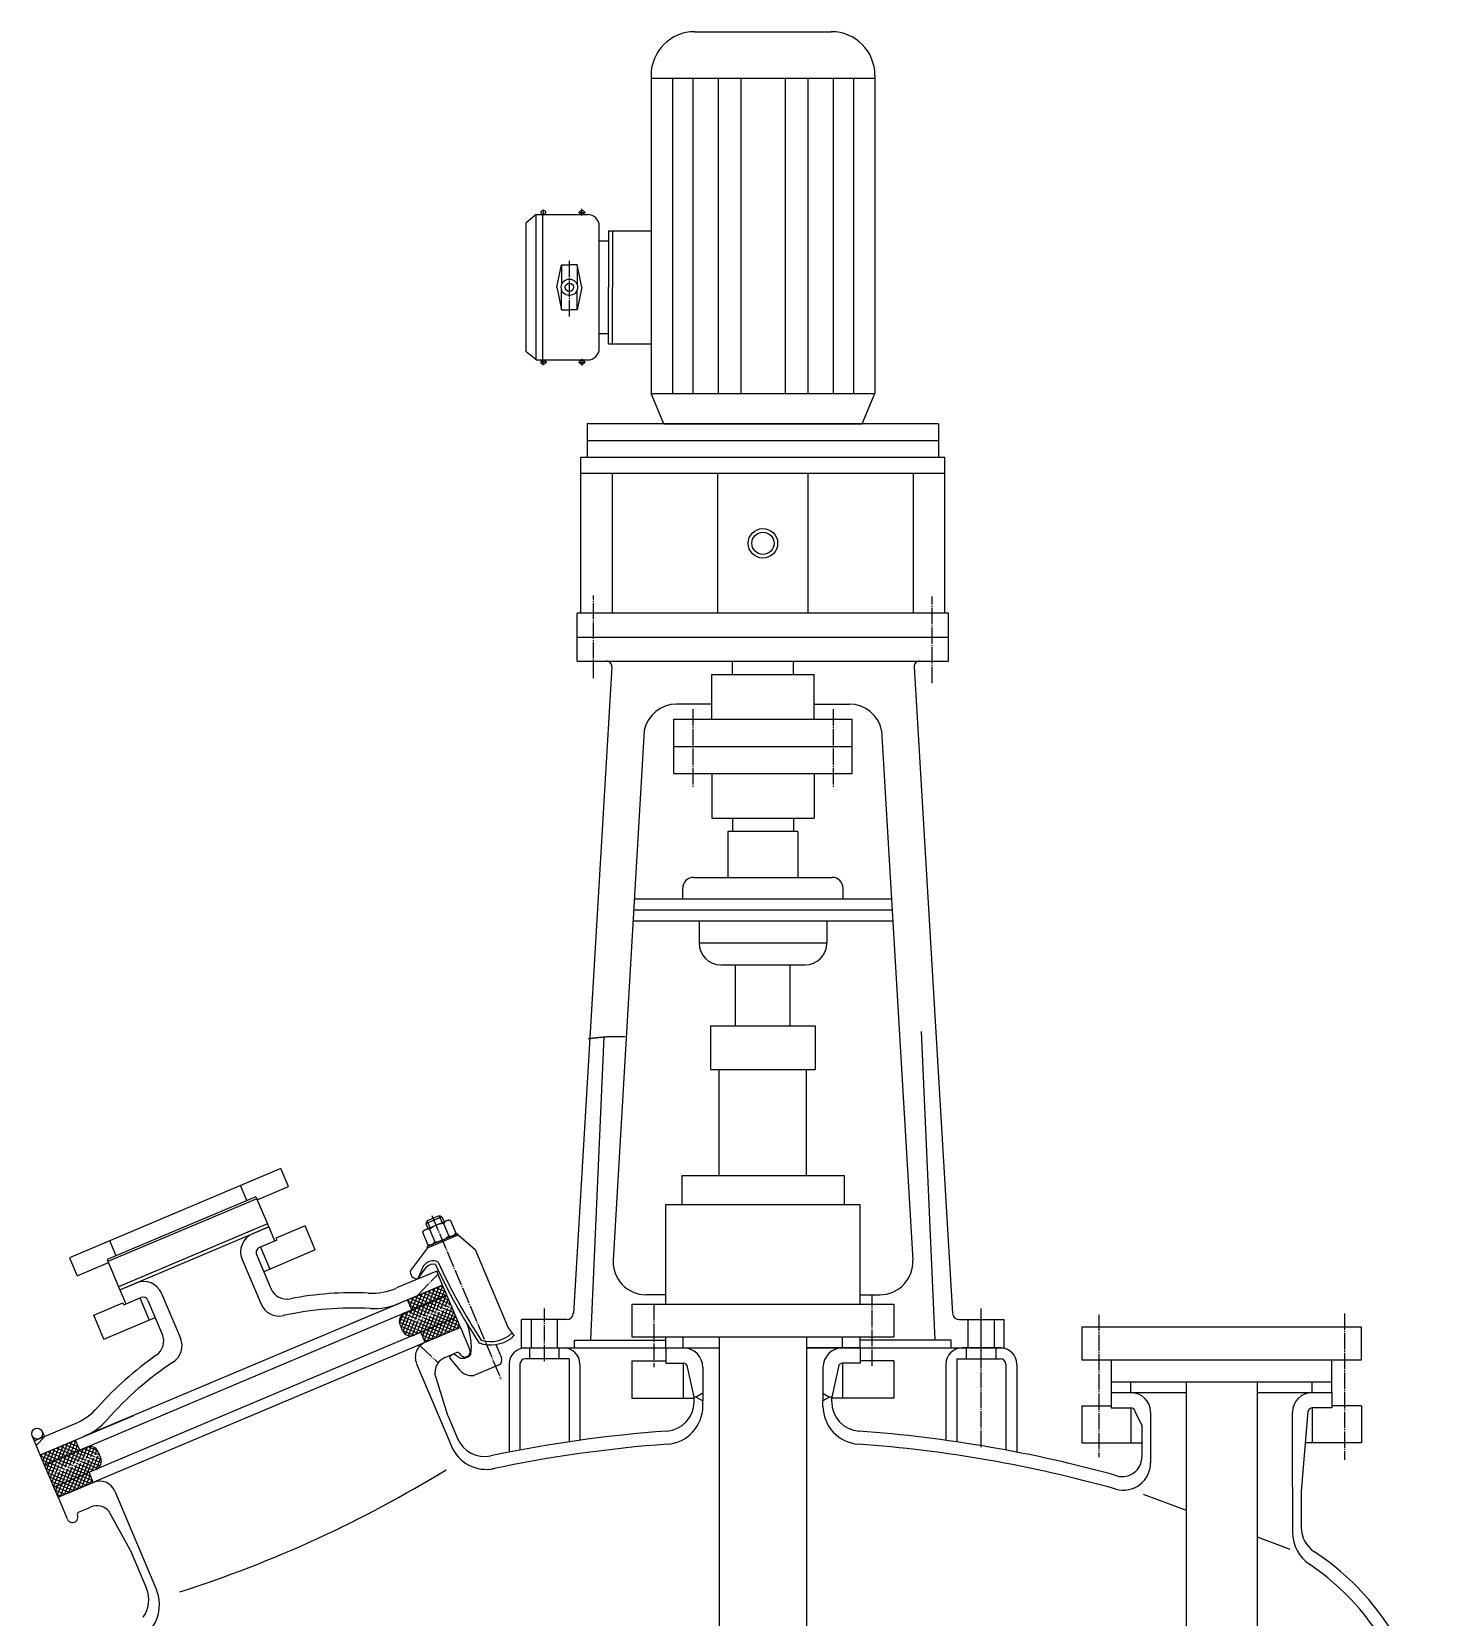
# Model space of a CAD drawing. Extents: x -1085 to 561, y -220 to 621.
# Drawn here: x -1077.7 to -949.6, y 431.4 to 576.6 of the extents above; entities that cross this region are included whole.
import ezdxf

# ---------------------------------------------------------------- set-up
doc = ezdxf.new("R2010")
doc.units = 0
doc.linetypes.add('DASHDOT', pattern=[18, 15, -1, 1, -1])
doc.layers.get('0').update_dxf_attribs({"color": 8, "linetype": 'CONTINUOUS'})
for name, color, linetype in [('1', 8, 'CONTINUOUS'), ('2', 94, 'DASHDOT'), ('85', 7, 'CONTINUOUS')]:
    doc.layers.add(name, color=color, linetype=linetype)

# ---------------------------------------------------------------- blocks, each defined once
blk = doc.blocks.new('*U166')
for p, q in [((103.2, 434.36), (103.22, 434.37, 1)), ((103.22, 434.37), (103.24, 434.37)), ((103.24, 434.37), (103.27, 434.37)), ((103.27, 434.37), (103.3, 434.37)), ((103.3, 434.37), (103.34, 434.38)), ((103.34, 434.38), (103.37, 434.38)), ((103.37, 434.38), (103.41, 434.38)), ((103.41, 434.38), (103.46, 434.39)), ((103.46, 434.39), (103.5, 434.39)), ((103.5, 434.39), (103.54, 434.4)), ((103.54, 434.4), (103.59, 434.4)), ((103.59, 434.4), (103.64, 434.41)), ((103.64, 434.41), (103.68, 434.41)), ((103.68, 434.41), (103.73, 434.41)), ((103.73, 434.41), (103.78, 434.42)), ((103.78, 434.42), (103.83, 434.42)), ((103.83, 434.42), (103.88, 434.43)), ((103.88, 434.43), (103.92, 434.43)), ((103.92, 434.43), (103.97, 434.44)), ((103.97, 434.44), (104.02, 434.44)), ((104.02, 434.44), (104.06, 434.45)), ((104.06, 434.45), (104.11, 434.45)), ((104.11, 434.45), (104.15, 434.46)), ((104.15, 434.46), (104.2, 434.46)), ((104.2, 434.46), (104.25, 434.47)), ((104.25, 434.47), (104.29, 434.47)), ((104.29, 434.47), (104.34, 434.47)), ((104.34, 434.47), (104.39, 434.48)), ((104.39, 434.48), (104.43, 434.48)), ((104.43, 434.48), (104.48, 434.49)), ((104.48, 434.49), (104.52, 434.49)), ((104.52, 434.49), (104.57, 434.5)), ((104.57, 434.5), (104.62, 434.5)), ((104.62, 434.5), (104.66, 434.5)), ((104.66, 434.5), (104.71, 434.51)), ((104.71, 434.51), (104.76, 434.51)), ((104.76, 434.51), (104.8, 434.52)), ((104.8, 434.52), (104.85, 434.52)), ((104.85, 434.52), (104.9, 434.52)), ((104.9, 434.52), (104.94, 434.53)), ((104.94, 434.53), (104.99, 434.53)), ((104.99, 434.53), (105.04, 434.53)), ((105.04, 434.53), (105.08, 434.54)), ((105.08, 434.54), (105.13, 434.54)), ((105.13, 434.54), (105.18, 434.54)), ((105.18, 434.54), (105.23, 434.54)), ((105.23, 434.54), (105.27, 434.55)), ((105.27, 434.55), (105.32, 434.55)), ((105.32, 434.55), (105.37, 434.55)), ((105.37, 434.55), (105.42, 434.55)), ((105.42, 434.55), (105.47, 434.55)), ((105.47, 434.55), (105.53, 434.55)), ((105.53, 434.55), (105.58, 434.55)), ((105.58, 434.55), (105.63, 434.55)), ((105.63, 434.55), (105.68, 434.55)), ((105.68, 434.55), (105.73, 434.55)), ((105.73, 434.55), (105.78, 434.55)), ((105.78, 434.55), (105.82, 434.55)), ((105.82, 434.55), (105.87, 434.55)), ((105.87, 434.55), (105.92, 434.55)), ((105.92, 434.55), (105.97, 434.55)), ((105.97, 434.55), (106.02, 434.55)), ((106.02, 434.55), (106.08, 434.55)), ((106.08, 434.55), (106.13, 434.54)), ((106.13, 434.54), (106.19, 434.54)), ((106.19, 434.54), (106.25, 434.54)), ((106.25, 434.54), (106.31, 434.54)), ((106.31, 434.54), (106.37, 434.53)), ((106.37, 434.53), (106.42, 434.53)), ((106.42, 434.53), (106.47, 434.53)), ((106.47, 434.53), (106.52, 434.53)), ((106.52, 434.53), (106.55, 434.52))]:
    blk.add_line(p, q)
blk = doc.blocks.new('K1000')
at = {"color": 0}
for p, q in [((829347.4, 113923.3), (829350.1, 113917)), ((829336.4, 113918.7), (829339, 113912.4))]:
    blk.add_line(p, q, dxfattribs=at)
at = {"layer": '1', "color": 0}
for p, q in [((829581.5, 115008), (829706.5, 115008)), ((829541.5, 114968), (829541.5, 114676.5)), ((829541.5, 114965.4), (829746.5, 114965.4)), ((829561.2, 114965.4), (829561.2, 114676.5)), ((829579.8, 114965.4), (829579.8, 114676.5)), ((829602.8, 114965.4), (829602.8, 114676.5)), ((829623.6, 114965.4), (829623.6, 114676.5)), ((829664.3, 114965.4), (829664.3, 114676.5)), ((829685.1, 114965.4), (829685.1, 114676.5)), ((829708.1, 114965.4), (829708.1, 114676.5)), ((829726.7, 114965.4), (829726.7, 114676.5)), ((829746.5, 114968), (829746.5, 114676.5)), ((829541.5, 114676.5), (829746.5, 114676.5)), ((829553.2, 114648.7), (829541.5, 114676.5)), ((829734.7, 114648.7), (829746.5, 114676.5)), ((829804.7, 114648.7), (829483.1, 114648.7)), ((829483.1, 114648.7), (829483.1, 114618.4)), ((829553.2, 114648.7), (829734.7, 114648.7)), ((829804.7, 114648.7), (829804.7, 114618.4)), ((829804.7, 114633.1), (829483.1, 114633.1)), ((829477.3, 114618.4), (829810.6, 114618.4)), ((829477.3, 114618.4), (829810.6, 114618.4)), ((829477.3, 114475.4), (829477.3, 114618.4)), ((829810.6, 114475.4), (829810.6, 114618.4)), ((829477.3, 114603.6), (829810.6, 114603.6)), ((829506.1, 114475.4), (829506.1, 114603.6)), ((829602.6, 114475.4), (829602.6, 114603.6)), ((829685.3, 114475.4), (829685.3, 114603.6)), ((829781.8, 114475.4), (829781.8, 114603.6)), ((829813.9, 114475.4), (829473.9, 114475.4)), ((829202.4, 113966.7), (829009, 113885)), ((829209.4, 113950.1), (829202.4, 113966.7)), ((829179.7, 113940.8), (829043.4, 113883.3)), ((829180.5, 113939), (829044.1, 113881.4)), ((829171.4, 113937.3), (829165.6, 113951.1)), ((829179.7, 113940.8), (829190.2, 113915.9)), ((829180.9, 113938), (829209.4, 113950.1)), ((829347.4, 113923.3), (829336.4, 113918.7)), ((829350, 113922.3), (829347.4, 113923.3)), ((829190.2, 113915.9), (829053.9, 113858.4)), ((829055, 113855.6), (829191.4, 113913.2)), ((829191.4, 113913.2), (829176.6, 113906.9)), ((829191.4, 113913.2), (829190.2, 113915.9)), ((829191.4, 113913.2), (829196.8, 113900.3)), ((829333.5, 113910), (829332.2, 113908.3)), ((829355.6, 113919.4), (829333.5, 113910)), ((829350, 113922.3), (829335.3, 113916)), ((829336.4, 113918.7), (829335.3, 113916)), ((829335.3, 113916), (829337.2, 113911.6)), ((829338.6, 113911), (829343.5, 113899.4)), ((829350, 113922.3), (829351.9, 113917.8)), ((829351.3, 113916.4), (829356.3, 113904.7, 62.8)), ((829357.7, 113919.1), (829355.6, 113919.4)), ((829357.7, 113919.1), (829362.6, 113907.4, 62.8)), ((829051.6, 113886.8), (829045.8, 113900.6)), ((829332.2, 113908.3), (829337.1, 113896.7, 62.8)), ((829364.3, 113907), (829336.3, 113895.2)), ((829336.8, 113894), (829336.3, 113895.2)), ((829336.8, 113894), (829364.8, 113905.8)), ((829339.2, 113896.4), (829337.1, 113896.7)), ((829361.3, 113905.7), (829339.2, 113896.4)), ((829362.6, 113907.4), (829361.3, 113905.7, 62.8)), ((829364.8, 113905.8), (829364.3, 113907)), ((829364.8, 113905.8), (829380.3, 113892.5)), ((829009, 113885), (829016, 113868.4)), ((829016, 113868.4), (829044.5, 113880.5)), ((829043.4, 113883.3), (829053.9, 113858.4, 62.8)), ((829167.1, 113883.4), (829184.3, 113842.5, 62.8)), ((829180.3, 113887.9), (829193.4, 113856.9, 62.8)), ((829336.8, 113894), (829321.1, 113873.4)), ((829380.3, 113892.5), (829410.6, 113820.8)), ((829345.2, 113872.8), (829308.4, 113857.3)), ((829333.2, 113877.8), (829327.8, 113865.6, 62.8)), ((829327.8, 113865.6), (829335.6, 113876)), ((829350.6, 113859.9), (829345.2, 113872.8, 62.8)), ((829345.2, 113872.8), (829345.5, 113872)), ((829354.5, 113850.7), (828986, 113695.1)), ((829053.9, 113858.4), (829055, 113855.6)), ((829055, 113855.6), (829069.8, 113861.8)), ((829055, 113855.6), (829060.5, 113842.7)), ((829093.3, 113852.2), (829110.6, 113811.4)), ((829350.6, 113859.9), (829264.9, 113823.7)), ((829315.8, 113834.3), (829354.5, 113850.7, 62.8)), ((829354.5, 113850.7), (829350.6, 113859.9, 62.8)), ((829363.1, 113830.4), (829354.5, 113850.7, 62.8)), ((829310.9, 113843.1), (829021.8, 113721.1, 62.8)), ((829080.8, 113845.9), (829093.9, 113814.9)), ((829322.3, 113837.1), (829318.4, 113846.3, 62.8)), ((829523.9, 113842.4), (829763.9, 113842.4)), ((829523.9, 113842.4), (829523.9, 113812.4)), ((829763.9, 113842.4), (829763.9, 113812.4)), ((829363.1, 113830.4), (828994.6, 113674.8)), ((829313.9, 113818.3), (829311.6, 113823.8, 62.8)), ((829363.1, 113830.4), (829324.4, 113814.1)), ((829367, 113821.2), (829363.1, 113830.4)), ((829367, 113821.2), (828998.5, 113665.6)), ((829334.7, 113807.6), (829330.8, 113816.8)), ((829367, 113821.2), (829334.7, 113807.6)), ((829367, 113821.2), (829374.7, 113802.8)), ((829410.6, 113820.8), (829416.2, 113813.3)), ((829415.9, 113813.8), (829413.4, 113811)), ((829523.9, 113812.4), (829763.9, 113812.4)), ((829554.9, 113802.4), (829554.9, 113812.4)), ((829570.9, 113802.4), (829570.9, 113812.4)), ((829603.9, 113812.4), (829603.9, 112322.7)), ((829683.9, 113812.4), (829683.9, 112322.7)), ((829716.9, 113802.4), (829716.9, 113812.4)), ((829732.9, 113802.4), (829732.9, 113812.4)), ((830191.9, 113821.4), (829935.9, 113821.4)), ((829935.9, 113821.4), (829935.9, 113791.4)), ((830191.9, 113791.4), (830191.9, 113821.4)), ((829363.7, 113798.1), (829352.6, 113793.4, 62.8)), ((829356.9, 113793.4), (829366, 113782.2)), ((829361.5, 113796.7), (829367.1, 113793.1)), ((829375.5, 113800.9), (829374.7, 113802.8)), ((829399.3, 113805.5), (829404.5, 113793.2, 62.8)), ((829426.4, 113802.4), (829461.4, 113802.4)), ((829430.4, 113792.4), (829430.4, 113802.4)), ((829457.4, 113792.4), (829457.4, 113802.4)), ((829554.9, 113802.4), (829554.9, 113788.4, 62.8)), ((829554.9, 113802.4), (829603.9, 113802.4)), ((829732.9, 113802.4), (829683.9, 113802.4)), ((829683.9, 113802.4), (829732.9, 113802.4)), ((829732.9, 113802.4), (829732.9, 113788.4)), ((829861.4, 113802.4), (829826.4, 113802.4)), ((829830.4, 113792.4), (829830.4, 113802.4, 62.8)), ((829857.4, 113792.4), (829857.4, 113802.4, 62.8)), ((829326.7, 113787.9), (829358.6, 113712.5, 62.8)), ((829355.5, 113740.4), (829343.6, 113778.9)), ((829402.4, 113786.8), (829379.3, 113777)), ((829411.4, 113787.4), (829411.4, 113706.8, 62.8)), ((829421.4, 113787.4), (829421.4, 113708.8)), ((829466.4, 113792.4), (829426.4, 113792.4)), ((829466.4, 113792.4), (829466.4, 113716.3)), ((829476.4, 113787.4), (829476.4, 113717.7)), ((829523.9, 113790.4), (829554.9, 113790.4)), ((829523.9, 113790.4), (829523.9, 113756.4)), ((829554.9, 113788.4), (829570.9, 113788.4)), ((829570.9, 113788.4), (829570.9, 113756.4)), ((829580.9, 113757.4), (829574.9, 113785)), ((829588.9, 113784.4), (829588.9, 113760.8, 62.8)), ((829698.9, 113784.4), (829698.9, 113760.8, 62.8)), ((829713, 113785), (829706.9, 113757.4, 62.8)), ((829732.9, 113788.4), (829716.9, 113788.4)), ((829716.9, 113788.4), (829716.9, 113756.4)), ((829763.9, 113790.4), (829732.9, 113790.4)), ((829763.9, 113790.4), (829763.9, 113756.4)), ((829811.4, 113787.4), (829811.4, 113717.7)), ((829821.4, 113792.4), (829861.4, 113792.4)), ((829821.4, 113792.4), (829821.4, 113716.3)), ((829866.4, 113787.4), (829866.4, 113708.8)), ((829876.4, 113787.4), (829876.4, 113706.8)), ((829935.9, 113791.4), (830191.9, 113791.4)), ((829962.9, 113791.4), (829962.9, 113761.4)), ((830164.9, 113761.4), (830164.9, 113791.4)), ((829962.9, 113771.4), (830164.9, 113771.4, 10)), ((829980.9, 113761.4), (829980.9, 113771.4)), ((830031.4, 113771.4), (830031.4, 112923.9, 62.8)), ((830096.4, 113771.4), (830096.4, 112923.9)), ((830146.9, 113761.4), (830146.9, 113771.4)), ((829523.9, 113756.4), (829580.7, 113756.4, 62.8)), ((829582.9, 113757.4), (829580.9, 113757.4)), ((829580.9, 113753.1), (829580.9, 113757.4)), ((829588.9, 113760.8), (829582.9, 113757.4)), ((829582.9, 113757.4), (829588.9, 113753.9)), ((829588.9, 113760.8), (829588.9, 113753.9)), ((829588.9, 113749.1), (829588.9, 113753.9)), ((829698.9, 113760.8), (829704.9, 113757.4)), ((829698.9, 113760.8), (829698.9, 113753.9)), ((829704.9, 113757.4), (829698.9, 113753.9)), ((829698.9, 113749.1), (829698.9, 113753.9, 62.8)), ((829706.9, 113757.4), (829704.9, 113757.4)), ((829706.9, 113753.1), (829706.9, 113757.4)), ((829763.9, 113756.4), (829707.1, 113756.4)), ((829935.9, 113749.4), (829935.9, 113715.4)), ((829935.9, 113749.4), (829962.9, 113749.4)), ((829962.9, 113761.4), (830031.4, 113761.4)), ((829962.9, 113761.4), (829962.9, 113747.4)), ((830096.4, 113761.4), (830164.9, 113761.4)), ((830164.9, 113761.4), (830164.9, 113747.4, 62.8)), ((830191.9, 113749.4), (830164.9, 113749.4)), ((830191.9, 113749.4), (830191.9, 113715.4)), ((828982.1, 113704.3), (829067.9, 113740.5)), ((829355.5, 113740.4), (829364.3, 113719.4, 62.8)), ((829962.9, 113747.4), (829980.9, 113747.4)), ((829980.9, 113747.4), (829980.9, 113715.4)), ((829990.9, 113731.7), (829984.9, 113744.1)), ((829998.9, 113743.4), (829998.9, 113735.2, 62.8)), ((829998.9, 113735.2), (829998.9, 113728.2)), ((830128.9, 113674.7), (830128.9, 113743.4)), ((830143, 113744.1), (830136.9, 113671.2)), ((830146.9, 113747.4), (830146.9, 113715.4)), ((830164.9, 113747.4), (830146.9, 113747.4)), ((828974.7, 113721.8), (828977, 113716.5)), ((828976.7, 113717.2), (829013.4, 113732.7)), ((828983.9, 113725.7), (828985.9, 113721.1)), ((829990.9, 113731.7), (829990.9, 113702.5, 62.8)), ((829998.9, 113728.2), (829998.9, 113697.1, 62.8)), ((828982.1, 113704.3), (828975.9, 113719.1)), ((829024.7, 113711.4), (828986, 113695.1)), ((829018.3, 113708.7), (829014.4, 113717.9, 62.8)), ((829037.5, 113701.7), (829035.2, 113707.2)), ((829935.9, 113715.4), (829990.9, 113715.4)), ((830191.9, 113715.4), (830140.6, 113715.4)), ((828986, 113695.1), (828982.1, 113704.3)), ((828994.6, 113674.8), (828986, 113695.1, 62.8)), ((828994.6, 113674.8), (829033.3, 113691.2)), ((828998.5, 113665.6), (829030.7, 113679.2)), ((829030.7, 113679.2), (829026.8, 113688.5, 62.8)), ((828998.5, 113665.6), (828994.6, 113674.8)), ((828998.5, 113665.6), (829006.2, 113647.2)), ((829050.3, 113671.3), (829088.6, 113580.7)), ((829992.1, 113668.3), (830031.4, 113653.6)), ((830128.9, 113674.7), (830128.9, 113633.2)), ((830136.9, 113671.2), (830136.9, 113638, 62.8)), ((829017.3, 113651.9), (829028.3, 113656.5, 62.8)), ((829064.4, 113617.5), (829045.1, 113652.8, 62.8)), ((829007, 113645.4), (829006.2, 113647.2)), ((830096.4, 113629.3), (830126.3, 113618.1)), ((829064.4, 113617.5), (829079.4, 113581.9, 62.8))]:
    blk.add_line(p, q, dxfattribs=at)
for centre, radius in [((829643.9, 114539.4), 13.5), ((829643.9, 114539.4), 10.2), ((828979.3, 113723.8), 5)]:
    blk.add_circle(centre, radius, dxfattribs=at)
for centre, radius, start, end in [((829581.5, 114968), 40, 90, 180), ((829706.5, 114968), 40, 0, 90), ((829337.3, 113905), 6.13, 78.5012, 147.2696), ((829353.5, 113893.6), 22.9, 95.2974, 130.4734), ((829356.5, 113913.1), 6.13, 78.5012, 147.2696), ((829183.6, 113890.4), 18, 112.9182, 202.8854), ((829338.3, 113902.7), 6.13, 258.5012, 327.2696), ((829341.4, 113922.2), 22.9, 275.2974, 310.4734), ((829357.5, 113910.8), 6.13, 258.5012, 327.2696), ((829341.8, 113871.5), 10.6, 64.1159, 143.6155), ((829844.3, 114109.2), 547.7, 204.6223, 213.1929), ((829327.5, 113872.1), 6.55, 168.0534, 272.2127), ((829341.8, 113871.5), 7.61, 71.6309, 143.6155), ((829844.3, 114109.2), 550.7, 204.7452, 213.3046), ((829076.8, 113845.2), 18, 22.8854, 112.8526), ((829208.1, 113863.1), 16, 202.8854, 280.7775), ((829269.1, 113543.1), 309.8, 87.5121, 100.7775), ((829285.1, 113912.5), 60, 267.5121, 292.8854), ((829200.9, 113849.5), 18, 202.8854, 282.3764), ((829269, 113538.9), 300, 87.0435, 102.3764), ((829287.6, 113898.4), 60, 267.0435, 292.8854), ((829318.9, 113827), 8, 112.8854, 202.8854), ((829315.1, 113803), 61.8, 353.9026, 19.7623), ((829079.2, 113808.7), 16, 304.9933, 22.8854), ((829094, 113804.4), 18, 303.3944, 22.8854), ((829321.3, 113821.4), 8, 202.8854, 292.8854), ((829340.6, 113793.8), 15, 112.8854, 202.8854), ((829394.5, 113838.4), 33.2, 251.6076, 304.6072), ((829394.4, 113837.1), 28.9, 252.9516, 313.19), ((829266, 113541.8), 309.8, 124.9933, 138.2587), ((829358.6, 113779.7), 15, 112.8854, 183.0865), ((829361.3, 113792), 4.61, 87.2292, 163.0421), ((829364.5, 113796.2), 2, 22.8854, 112.8854), ((829370.9, 113799), 5, 202.8854, 22.8854), ((829368.8, 113803.4), 10.5, 260.2208, 317.7706), ((829399.4, 113791.3), 5.45, 303.9457, 19.8991), ((829426.4, 113787.4), 15, 90, 180), ((829461.4, 113787.4), 15, 0, 90), ((829570.9, 113784.4), 18, 0, 90), ((829716.9, 113784.4), 18, 90, 180), ((829826.4, 113787.4), 15, 90, 180), ((829861.4, 113787.4), 15, 0, 90), ((829269, 113538.9), 300, 123.3944, 138.7273), ((829377.7, 113792.8), 15.8, 215.8107, 276.1279), ((829426.4, 113787.4), 5, 90, 180), ((829570.9, 113784.4), 4, 10, 90), ((829716.9, 113784.4), 4, 90, 170), ((829861.4, 113787.4), 5, 0, 90), ((829553.9, 113753.1), 27, 274.1656, 0), ((829553.9, 113749.1), 35, 274.1791, 0), ((829733.9, 113749.1), 35, 180, 265.8209), ((829733.9, 113753.1), 27, 180, 265.8344), ((829980.9, 113743.4), 18, 0, 90), ((830146.9, 113743.4), 18, 90, 180), ((828990.1, 113788), 60, 292.8854, 318.2587), ((828998.5, 113776.4), 60, 292.8854, 318.7273), ((829980.9, 113743.4), 4, 10, 90), ((830146.9, 113743.4), 4, 90, 170), ((829643.9, 112517.4), 1212, 94.1656, 101.8631), ((829643.9, 112517.4), 1212, 74.4857, 85.8344), ((829027.8, 113704.1), 8, 22.8854, 112.8854), ((829390.8, 113726.1), 35, 202.8854, 281.8269), ((829389.2, 113729.9), 27, 202.8854, 281.8631), ((829643.9, 112517.4), 1200, 94.1791, 101.9183), ((829643.9, 112517.4), 1200, 74.3722, 85.8209), ((829030.1, 113698.5), 8, 292.8854, 22.8854), ((829973.9, 113697.1), 25, 254.3722, 0), ((829972.9, 113702.5), 18, 254.4857, 0), ((829036.5, 113665.4), 15, 22.8854, 112.8854), ((828769.8, 114642.1), 1116.3, 287.7424, 301.5523), ((829011.6, 113647.3), 5, 202.8854, 22.8854), ((829018.1, 113650), 2, 112.8854, 202.8854), ((829034, 113642.7), 15, 42.6843, 112.8854), ((830163.9, 113633.2), 35, 180, 236.1036), ((830163.9, 113638), 27, 180, 236.6849), ((830018.9, 113417.4), 225, 0, 56.1036), ((830018.9, 113417.4), 237, 0, 56.6849), ((829054.5, 113571.4), 27, 324.3072, 22.8854), ((829056.3, 113567), 35, 324.8472, 22.8854)]:
    blk.add_arc(centre, radius, start, end, dxfattribs=at)
at = {"layer": '2', "color": 0}
for p, q in [((829442.8, 114845.2), (829442.8, 114839.8, 62.8)), ((829475.1, 114842.5), (829481.4, 114842.5)), ((829478.2, 114839.5), (829478.2, 114845.6)), ((829466.7, 114747.2), (829466.7, 114798.9)), ((829442.8, 114702.6), (829442.8, 114708)), ((829478.2, 114708.3), (829478.2, 114702.2)), ((829446, 114705.3), (829440.1, 114705.3)), ((829475.1, 114705.3), (829481.4, 114705.3)), ((829488.9, 114415.8), (829488.9, 114491.6, 62.8)), ((829798.9, 114411.2), (829798.9, 114490.8)), ((829579.6, 114387.3), (829579.6, 114315.8)), ((829708.2, 114387.3), (829708.2, 114315.8)), ((829340.7, 113923.7), (829404.1, 113773.6)), ((829327.4, 113850.1), (829346.4, 113869.9, 10)), ((829326.4, 113838.8), (829331.8, 113851.9)), ((829329.1, 113850.8), (829342.2, 113845.5)), ((829330.4, 113840.5), (829335.7, 113853.6)), ((829333, 113852.4), (829346.1, 113847.1)), ((829334.3, 113842.1), (829339.6, 113855.2)), ((829336.9, 113854.1), (829350, 113848.8)), ((829338.2, 113843.8), (829343.5, 113856.9)), ((829340.9, 113855.7), (829354, 113850.4)), ((829342.1, 113845.4), (829347.4, 113858.5)), ((829344.8, 113857.4), (829353.1, 113854)), ((829346, 113847.1), (829350.9, 113859.2)), ((829348.7, 113859), (829351.5, 113857.9)), ((829349.9, 113848.7), (829352.6, 113855.3)), ((829353.8, 113850.4), (829354.2, 113851.4)), ((829743.9, 113786), (829743.9, 113851.1)), ((829314.4, 113817.3), (829322.5, 113837.2)), ((829316.7, 113814.9), (829326.4, 113838.8)), ((829318.8, 113845.3), (829330.5, 113840.5)), ((829319.1, 113844.6), (829320, 113847)), ((829319.5, 113813.6), (829330.4, 113840.5)), ((829320.5, 113841.4), (829326.6, 113838.9)), ((829320.7, 113840.7), (829324, 113848.6)), ((829321.3, 113847.5), (829334.4, 113842.2)), ((829322.1, 113837.5), (829322.7, 113837.2)), ((829322.5, 113837.2), (829327.9, 113850.3)), ((829322.7, 113813.6), (829334.3, 113842.1)), ((829322.7, 113837.2), (829351.5, 113825.5)), ((829325.2, 113849.1), (829338.3, 113843.8)), ((829326.5, 113814.9), (829338.2, 113843.8)), ((829355.4, 113827.2), (829326.6, 113838.9)), ((829330.4, 113816.6), (829342.1, 113845.4)), ((829330.5, 113840.5), (829359.3, 113828.8)), ((829334.3, 113818.2), (829346, 113847.1)), ((829334.4, 113842.2), (829363, 113830.6)), ((829338.2, 113819.9), (829349.9, 113848.7)), ((829361.4, 113834.5), (829338.3, 113843.8)), ((829342.1, 113821.5), (829353.8, 113850.4)), ((829342.2, 113845.5), (829359.7, 113838.4)), ((829346, 113823.2), (829355.9, 113847.5)), ((829358.1, 113842.3), (829346.1, 113847.1)), ((829349.9, 113824.8), (829357.5, 113843.6)), ((829350, 113848.8), (829356.4, 113846.2)), ((829353.8, 113826.5), (829359.2, 113839.7)), ((829354, 113850.4), (829354.8, 113850.1)), ((829443.9, 113790.3), (829443.9, 113838.6)), ((829543.9, 113842.5), (829543.9, 113784.7)), ((829843.9, 113790.3), (829843.9, 113838.6)), ((829311, 113825.8), (829332, 113817.3)), ((829311.2, 113825.1), (829314.7, 113833.7)), ((829335.9, 113818.9), (829311.2, 113828.9)), ((829328.1, 113815.6), (829312.4, 113822)), ((829312.5, 113831.7), (829339.8, 113820.6)), ((829312.8, 113821), (829318.6, 113835.5)), ((829343.7, 113822.2), (829314.9, 113833.9)), ((829347.6, 113823.9), (829318.8, 113835.6)), ((829336.8, 113808.4), (829342.1, 113821.5)), ((829340.7, 113810.1), (829346, 113823.2)), ((829343.7, 113822.2), (829356.8, 113816.9)), ((829344.6, 113811.7), (829349.9, 113824.8)), ((829347.6, 113823.9), (829360.7, 113818.5)), ((829348.5, 113813.4), (829353.8, 113826.5)), ((829351.5, 113825.5), (829364.6, 113820.2)), ((829352.4, 113815), (829357.7, 113828.1)), ((829355.4, 113827.2), (829366.3, 113822.7)), ((829356.3, 113816.7), (829361.6, 113829.8)), ((829357.7, 113828.1), (829360.8, 113835.7)), ((829359.3, 113828.8), (829364.7, 113826.6)), ((829360.2, 113818.3), (829364.1, 113827.9)), ((829361.6, 113829.8), (829362.5, 113831.8)), ((829364.1, 113820), (829365.8, 113824)), ((829843.9, 113711.5), (829843.9, 113828.8)), ((829951.4, 113832.7), (829951.4, 113702.3)), ((830176.4, 113833.9), (830176.4, 113699.9)), ((829324.1, 113814), (829314, 113818.1)), ((829332, 113817.3), (829345.1, 113811.9)), ((829332, 113814), (829341.2, 113810.3)), ((829332.3, 113813.3), (829334.3, 113818.2)), ((829333.7, 113810.1), (829337.2, 113808.6)), ((829333.9, 113809.4), (829338.2, 113819.9)), ((829335.9, 113818.9), (829349, 113813.6)), ((829339.8, 113820.6), (829352.9, 113815.2)), ((829330, 113804.4), (829346.6, 113788.6)), ((828978.4, 113713.1), (828986.3, 113721.3)), ((828984.5, 113698.6), (828987.8, 113706.7)), ((828985.2, 113705.6), (828998.3, 113700.3)), ((828986.4, 113695.3), (828991.7, 113708.4)), ((828989.1, 113707.3), (829002.2, 113701.9)), ((828990.3, 113696.9), (828995.6, 113710)), ((828993, 113708.9), (829006.1, 113703.6)), ((828994.2, 113698.6), (828999.5, 113711.7)), ((828996.9, 113710.6), (829010, 113705.2)), ((828998.1, 113700.2), (829003.4, 113713.3)), ((829000.8, 113712.2), (829013.9, 113706.9)), ((829002, 113701.9), (829007.3, 113715)), ((829002, 113678), (829013.8, 113706.8)), ((829004.7, 113713.9), (829017.8, 113708.5)), ((829005.9, 113703.5), (829011.3, 113716.6)), ((829005.9, 113679.6), (829017.7, 113708.5)), ((829008.6, 113715.5), (829016.8, 113712.2)), ((829009.8, 113705.2), (829014.7, 113717.1)), ((829009.9, 113681.3), (829021.6, 113710.1)), ((829012.5, 113717.2), (829015.1, 113716.1)), ((829013.8, 113706.8), (829016.4, 113713.2)), ((829013.8, 113682.9), (829025.5, 113711.7)), ((829038, 113697.1), (829013.9, 113706.9)), ((829017.7, 113684.6), (829028.8, 113712)), ((829017.7, 113708.5), (829018, 113709.3)), ((829017.8, 113708.5), (829037.9, 113700.4)), ((829021.6, 113686.2), (829031.7, 113711.1)), ((829036.4, 113704.2), (829021.7, 113710.2)), ((829025.5, 113687.9), (829034.1, 113709)), ((829034.7, 113708.1), (829025.7, 113711.8)), ((829029.4, 113689.5), (829035.9, 113705.5)), ((828982.5, 113703.5), (828994.4, 113698.6)), ((828982.9, 113702.5), (828983.9, 113705.1)), ((828984.1, 113699.5), (828990.4, 113697)), ((828985.8, 113695.6), (828986.5, 113695.3)), ((828986.2, 113694.7), (828986.4, 113695.3)), ((829015.4, 113683.6), (828986.5, 113695.3)), ((829011.5, 113682), (828987.4, 113691.7)), ((828987.8, 113690.8), (828990.3, 113696.9)), ((828989.5, 113686.9), (828994.2, 113698.6)), ((828990.4, 113697), (829019.3, 113685.3)), ((828991.1, 113683), (828998.1, 113700.2)), ((828992.8, 113679.1), (829002, 113701.9)), ((828994.4, 113675.2), (829005.9, 113703.5)), ((829023.2, 113686.9), (828994.4, 113698.6)), ((828998.1, 113676.3), (829009.8, 113705.2)), ((828998.3, 113700.3), (829027.1, 113688.6)), ((829031, 113690.2), (829002.2, 113701.9)), ((829034.7, 113692), (829006.1, 113703.6)), ((829010, 113705.2), (829036.9, 113694.3)), ((829033.3, 113691.2), (829037.5, 113701.6)), ((828989.1, 113687.8), (829007.5, 113680.3)), ((829003.6, 113678.7), (828990.7, 113683.9)), ((828999.7, 113677), (828992.4, 113680)), ((828996.1, 113671.3), (828998.1, 113676.3)), ((828997.7, 113667.4), (829002, 113678)), ((828999.7, 113677), (829012.8, 113671.7)), ((829000.6, 113666.5), (829005.9, 113679.6)), ((829003.6, 113678.7), (829016.7, 113673.3)), ((829004.5, 113668.2), (829009.9, 113681.3)), ((829007.5, 113680.3), (829020.6, 113675)), ((829008.4, 113669.8), (829013.8, 113682.9)), ((829011.5, 113682), (829024.6, 113676.6)), ((829012.3, 113671.5), (829017.7, 113684.6)), ((829015.4, 113683.6), (829028.5, 113678.3)), ((829016.3, 113673.1), (829021.6, 113686.2)), ((829019.3, 113685.3), (829030, 113680.9)), ((829020.2, 113674.8), (829025.5, 113687.9)), ((829023.2, 113686.9), (829028.3, 113684.8)), ((829024.1, 113676.4), (829027.9, 113685.9)), ((829028, 113678.1), (829029.6, 113682)), ((828994, 113676.1), (828995.8, 113675.4)), ((828995.7, 113672.2), (829005, 113668.4)), ((828995.8, 113675.4), (829008.9, 113670)), ((828997.3, 113668.3), (829001.1, 113666.7))]:
    blk.add_line(p, q, dxfattribs=at)
at = {"layer": '85', "color": 0}
for p, q in [((829436.3, 114840.5), (829427.1, 114832.9)), ((829436.3, 114707.3), (829436.3, 114840.5, 62.8)), ((829436.3, 114840.5), (829483.4, 114840.5)), ((829442.3, 114707.3), (829442.3, 114840.5)), ((829427.1, 114714.9), (829427.1, 114832.9)), ((829427.1, 114714.9), (829427.1, 114832.9)), ((829427.1, 114714.9), (829427.1, 114832.9)), ((829494.1, 114718), (829494.1, 114829.8)), ((829502.4, 114825.6), (829541.5, 114825.6)), ((829502.4, 114825.6), (829502.4, 114773.9)), ((829506.1, 114825.6), (829506.1, 114773.9)), ((829494.1, 114816.3), (829502.4, 114816.3)), ((829455.3, 114773.9), (829459.6, 114794.5)), ((829459.6, 114794.5), (829466.7, 114794.5)), ((829459.6, 114794.5), (829459.6, 114776.6)), ((829473.7, 114794.5), (829466.7, 114794.5)), ((829473.7, 114794.5), (829473.7, 114776.6)), ((829478.1, 114773.9), (829473.7, 114794.5)), ((829455.3, 114773.9), (829459.6, 114753.3)), ((829459.6, 114753.3), (829459.6, 114771.2)), ((829478.1, 114773.9), (829473.7, 114753.3)), ((829473.7, 114753.3), (829473.7, 114771.2)), ((829502.4, 114722.2), (829502.4, 114773.9)), ((829506.1, 114722.2), (829506.1, 114773.9)), ((829459.6, 114753.3), (829466.7, 114753.3)), ((829473.7, 114753.3), (829466.7, 114753.3)), ((829494.1, 114731.5), (829502.4, 114731.5)), ((829502.4, 114722.2), (829541.5, 114722.2)), ((829436.3, 114707.3), (829427.1, 114714.9)), ((829436.3, 114707.3), (829483.4, 114707.3)), ((829473.9, 114431.4), (829473.9, 114475.4)), ((829813.9, 114431.4), (829813.9, 114475.4, 62.8)), ((829473.9, 114453.4), (829813.9, 114453.4)), ((829505.6, 114426.1), (829470.3, 113834)), ((829473.9, 114431.4), (829813.9, 114431.4)), ((829597, 114419.2), (829690.9, 114419.2)), ((829597, 114378.4), (829597, 114419.2)), ((829616, 114419.2), (829616, 114431.4, 62.8)), ((829671.8, 114419.2), (829671.8, 114431.4)), ((829690.9, 114378.4), (829690.9, 114419.2)), ((829782.3, 114426.1), (829817.6, 113834, 62.8)), ((829597, 114392.1), (829564.7, 114392.1, 62.8)), ((829690.9, 114392.1), (829723.2, 114392.1)), ((829562.2, 114328.4), (829562.2, 114378.4)), ((829562.2, 114378.4), (829725.6, 114378.4)), ((829725.6, 114328.4), (829725.6, 114378.4)), ((829535.3, 114368), (829506.8, 113882.8)), ((829752.6, 114368), (829781.1, 113882.8, 62.8)), ((829562.2, 114353.4), (829725.6, 114353.4)), ((829562.2, 114328.4), (829725.6, 114328.4)), ((829597, 114328.4), (829597, 114287.5, 10)), ((829690.9, 114328.4), (829690.9, 114287.5)), ((829597, 114287.5), (829690.9, 114287.5)), ((829616, 114287.5), (829616, 114275.4)), ((829671.8, 114287.5), (829671.8, 114275.4)), ((829676, 114275.4), (829611.8, 114275.4)), ((829611.8, 114275.4), (829611.8, 114233.4)), ((829676, 114275.4), (829676, 114233.4, 62.8)), ((829580.5, 114233.4), (829707.3, 114233.4, 62.8)), ((829570.5, 114213.4), (829570.5, 114223.4)), ((829717.3, 114213.4), (829717.3, 114223.4, 62.8)), ((829762.5, 114203.4), (829525.3, 114203.4)), ((829762, 114213.4), (829525.9, 114213.4)), ((829763.1, 114193.4), (829524.7, 114193.4)), ((829585.4, 114193.4), (829585.4, 114173.3)), ((829702.4, 114193.4), (829702.4, 114173.3)), ((829585.4, 114173.3), (829702.4, 114173.3)), ((829605.4, 114153.3), (829682.4, 114153.3, 62.8)), ((829618.9, 114097.4), (829618.9, 114153.3)), ((829668.9, 114097.4), (829668.9, 114153.3)), ((829486.2, 113809.4), (829498.6, 114087.3)), ((829596, 114097.4), (829691.8, 114097.4)), ((829596, 114097.4), (829596, 114057.4)), ((829691.8, 114097.4), (829691.8, 114057.4)), ((829801.7, 113809.4), (829789.1, 114092.3)), ((829596, 114057.4), (829691.8, 114057.4)), ((829603.9, 113960.4), (829603.9, 114057.4)), ((829683.9, 113960.4), (829683.9, 114057.4)), ((829569.5, 113960.4), (829718.3, 113960.4)), ((829569.5, 113960.4), (829569.5, 113933.7)), ((829718.3, 113960.4), (829718.3, 113933.7)), ((829180.5, 113939), (829180.9, 113938)), ((829554.9, 113933.7), (829732.9, 113933.7)), ((829554.9, 113842.4), (829554.9, 113933.7)), ((829732.9, 113842.4), (829732.9, 113933.7)), ((829224.6, 113914.2), (829197.9, 113902.9)), ((829233.9, 113892.1), (829224.6, 113914.2)), ((829198.7, 113901), (829183, 113894.4, 62.8)), ((829183.9, 113894.8), (829192.5, 113874.6)), ((829197.9, 113902.9), (829198.7, 113901, 62.8)), ((829233.9, 113892.1), (829186.9, 113872.2, 62.8)), ((829554.9, 113851.1), (829536.8, 113851.1, 62.8)), ((829732.9, 113851.1), (829751.1, 113851.1)), ((829031.1, 113832.5), (829057.8, 113843.8)), ((829057.8, 113843.8), (829058.6, 113841.9)), ((829058.6, 113841.9), (829074.3, 113848.5)), ((829058.6, 113841.9), (829074.3, 113848.5, 62.8)), ((829073.4, 113848.2), (829081.9, 113827.9)), ((829040.5, 113810.4), (829031.1, 113832.5)), ((829040.5, 113810.4), (829087.4, 113830.2)), ((829464.3, 113828.4), (829422.9, 113828.4)), ((829422.9, 113802.4), (829422.9, 113828.4)), ((829431.9, 113802.4), (829431.9, 113828.4)), ((829455.9, 113802.4), (829455.9, 113828.4)), ((829823.6, 113828.4), (829864.9, 113828.4, 10)), ((829831.9, 113802.4), (829831.9, 113828.4)), ((829855.9, 113802.4), (829855.9, 113828.4)), ((829864.9, 113802.4), (829864.9, 113828.4)), ((829471.4, 113809.4), (829554.9, 113809.4)), ((829471.4, 113802.4), (829471.4, 113809.4)), ((829816.4, 113809.4), (829732.9, 113809.4)), ((829816.4, 113802.4), (829816.4, 113809.4)), ((829422.9, 113802.4), (829603.9, 113802.4)), ((829683.9, 113802.4), (829864.9, 113802.4))]:
    blk.add_line(p, q, dxfattribs=at)
for centre, radius in [((829442.8, 114842.5), 2.03), ((829478.2, 114842.5), 2.03), ((829466.7, 114773.9), 7.54), ((829466.7, 114773.9), 3.8), ((829442.8, 114705.3), 2.03), ((829478.2, 114705.3), 2.03)]:
    blk.add_circle(centre, radius, dxfattribs=at)
for centre, radius, start, end in [((829483.4, 114829.8), 10.7, 0, 90), ((829483.4, 114718), 10.7, 270, 0), ((829500.6, 114426.4), 5, 356.5911, 90), ((829787.3, 114426.4), 5, 90, 183.4089), ((829564.7, 114362.1), 30, 90, 168.6318), ((829723.2, 114362.1), 30, 11.3682, 90), ((829580.5, 114223.4), 10, 90, 180), ((829707.3, 114223.4), 10, 0, 90), ((829605.4, 114173.3), 20, 180, 270), ((829682.4, 114173.3), 20, 270, 0), ((829184.9, 113889.8), 5, 112.8854, 202.8854), ((829536.8, 113881.1), 30, 176.6431, 270.0659), ((829751.1, 113881.1), 30, 269.9341, 3.3569), ((829076.2, 113843.9), 5, 22.8854, 112.8854), ((829464.3, 113834.4), 6, 270, 356.5911), ((829823.6, 113834.4), 6, 183.4089, 270)]:
    blk.add_arc(centre, radius, start, end, dxfattribs=at)
at = {"color": 0, "xscale": 10, "yscale": 10, "zscale": 10}
blk.add_blockref('*U166', (828451.9, 109742.2), dxfattribs=at)

msp = doc.modelspace()

# ---------------------------------------------------------------- block references
at = {"xscale": 0.0999999999999091, "yscale": 0.1000000000000227, "zscale": 0.1}
msp.add_blockref('K1000', (-83975.15337, -10924.16725), dxfattribs=at)

doc.saveas('drawing.dxf')
